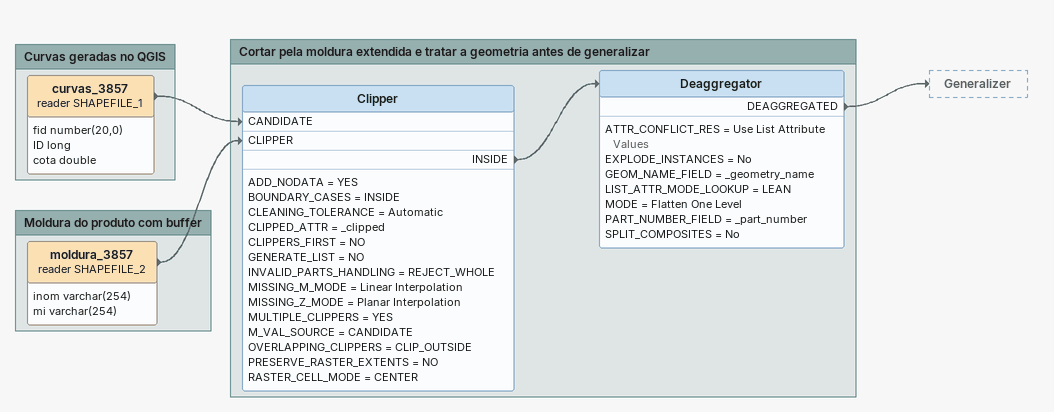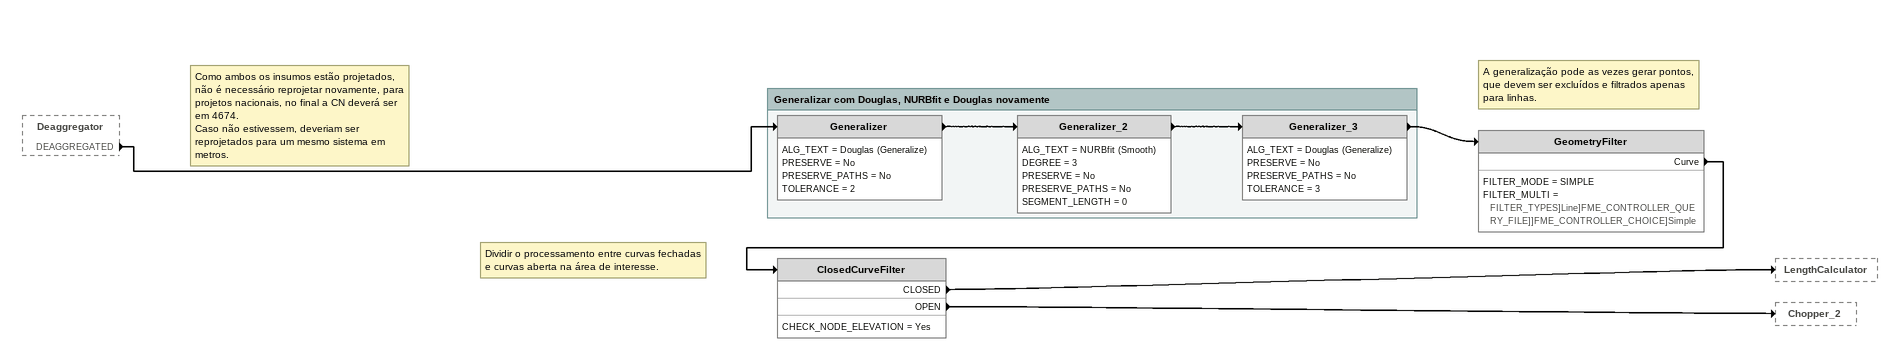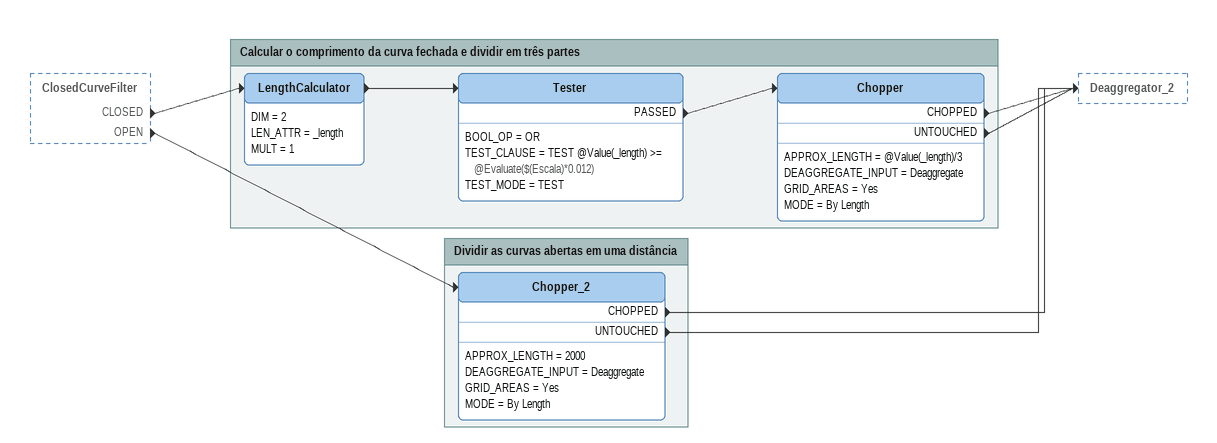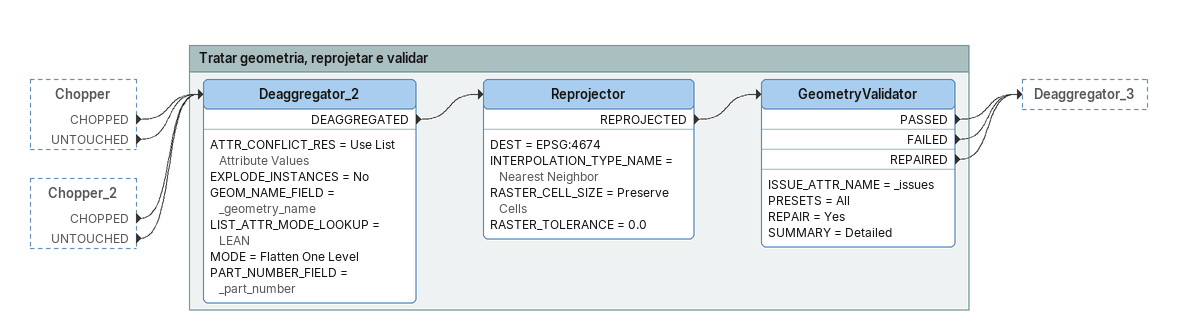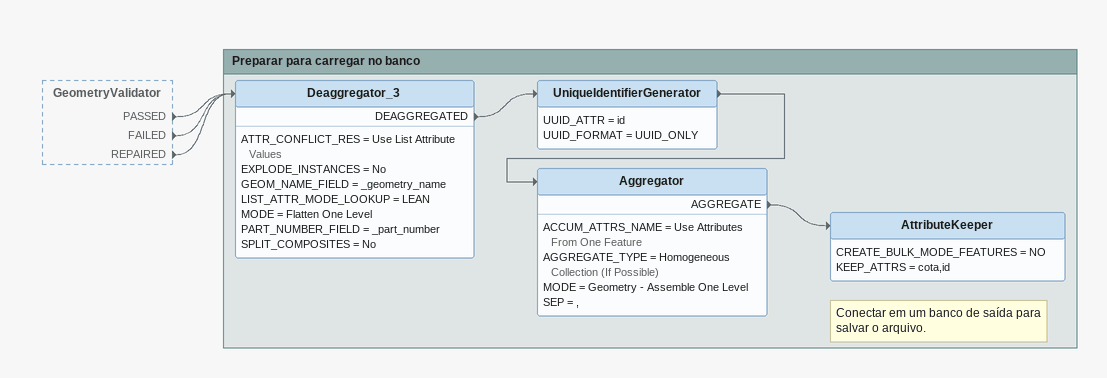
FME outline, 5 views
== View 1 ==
Bookmark: Curvas geradas no QGIS
curvas_3857 (reader SHAPEFILE_1)
    attributes: fid number(20,0), ID long, cota double
    -> Clipper [CANDIDATE]

Bookmark: Moldura do produto com buffer
moldura_3857 (reader SHAPEFILE_2)
    attributes: inom varchar(254), mi varchar(254)
    -> Clipper [CLIPPER]

Bookmark: Cortar pela moldura extendida e tratar a geometria antes de generalizar
Clipper
    ADD_NODATA = YES
    BOUNDARY_CASES = INSIDE
    CLEANING_TOLERANCE = Automatic
    CLIPPED_ATTR = _clipped
    CLIPPERS_FIRST = NO
    GENERATE_LIST = NO
    INVALID_PARTS_HANDLING = REJECT_WHOLE
    MISSING_M_MODE = Linear Interpolation
    MISSING_Z_MODE = Planar Interpolation
    MULTIPLE_CLIPPERS = YES
    M_VAL_SOURCE = CANDIDATE
    OVERLAPPING_CLIPPERS = CLIP_OUTSIDE
    PRESERVE_RASTER_EXTENTS = NO
    RASTER_CELL_MODE = CENTER
    INSIDE -> Deaggregator
Deaggregator
    ATTR_CONFLICT_RES = Use List Attribute Values
    EXPLODE_INSTANCES = No
    GEOM_NAME_FIELD = _geometry_name
    LIST_ATTR_MODE_LOOKUP = LEAN
    MODE = Flatten One Level
    PART_NUMBER_FIELD = _part_number
    SPLIT_COMPOSITES = No
    DEAGGREGATED -> Generalizer

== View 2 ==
Deaggregator [outside]
    DEAGGREGATED -> Generalizer
Note: A generalização pode as vezes gerar pontos, que devem ser excluídos e filtrados apenas para linhas.
GeometryFilter
    FILTER_MODE = SIMPLE
    FILTER_MULTI = FILTER_TYPES]Line]FME_CONTROLLER_QUERY_FILE]]FME_CONTROLLER_CHOICE]Simple
    Curve -> ClosedCurveFilter
Note: Como ambos os insumos estão projetados, não é necessário reprojetar novamente, para projetos nacionais, no final a CN deverá ser em 4674. / Caso não estivessem, deveriam ser reprojetados para um mesmo sistema em metros.
Note: Dividir o processamento entre curvas fechadas e curvas aberta na área de interesse.
ClosedCurveFilter
    CHECK_NODE_ELEVATION = Yes
    CLOSED -> LengthCalculator
    OPEN -> Chopper_2

Bookmark: Generalizar com Douglas, NURBfit e Douglas novamente
Generalizer
    ALG_TEXT = Douglas (Generalize)
    PRESERVE = No
    PRESERVE_PATHS = No
    TOLERANCE = 2
    -> Generalizer_2
Generalizer_2
    ALG_TEXT = NURBfit (Smooth)
    DEGREE = 3
    PRESERVE = No
    PRESERVE_PATHS = No
    SEGMENT_LENGTH = 0
    -> Generalizer_3
Generalizer_3
    ALG_TEXT = Douglas (Generalize)
    PRESERVE = No
    PRESERVE_PATHS = No
    TOLERANCE = 3
    -> GeometryFilter

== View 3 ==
ClosedCurveFilter [outside]
    CLOSED -> LengthCalculator
    OPEN -> Chopper_2

Bookmark: Calcular o comprimento da curva fechada e dividir em três partes
LengthCalculator
    DIM = 2
    LEN_ATTR = _length
    MULT = 1
    -> Tester
Tester
    BOOL_OP = OR
    TEST_CLAUSE = TEST @Value(_length) >= @Evaluate($(Escala)*0.012)
    TEST_MODE = TEST
    PASSED -> Chopper
Chopper
    APPROX_LENGTH = @Value(_length)/3
    DEAGGREGATE_INPUT = Deaggregate
    GRID_AREAS = Yes
    MODE = By Length
    CHOPPED -> Deaggregator_2
    UNTOUCHED -> Deaggregator_2

Bookmark: Dividir as curvas abertas em uma distância
Chopper_2
    APPROX_LENGTH = 2000
    DEAGGREGATE_INPUT = Deaggregate
    GRID_AREAS = Yes
    MODE = By Length
    CHOPPED -> Deaggregator_2
    UNTOUCHED -> Deaggregator_2

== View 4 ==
Chopper [outside]
    CHOPPED -> Deaggregator_2
    UNTOUCHED -> Deaggregator_2
Chopper_2 [outside]
    CHOPPED -> Deaggregator_2
    UNTOUCHED -> Deaggregator_2

Bookmark: Tratar geometria, reprojetar e validar
Deaggregator_2
    ATTR_CONFLICT_RES = Use List Attribute Values
    EXPLODE_INSTANCES = No
    GEOM_NAME_FIELD = _geometry_name
    LIST_ATTR_MODE_LOOKUP = LEAN
    MODE = Flatten One Level
    PART_NUMBER_FIELD = _part_number
    DEAGGREGATED -> Reprojector
Reprojector
    DEST = EPSG:4674
    INTERPOLATION_TYPE_NAME = Nearest Neighbor
    RASTER_CELL_SIZE = Preserve Cells
    RASTER_TOLERANCE = 0.0
    REPROJECTED -> GeometryValidator
GeometryValidator
    ISSUE_ATTR_NAME = _issues
    PRESETS = All
    REPAIR = Yes
    SUMMARY = Detailed
    PASSED -> Deaggregator_3
    FAILED -> Deaggregator_3
    REPAIRED -> Deaggregator_3

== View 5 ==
GeometryValidator [outside]
    PASSED -> Deaggregator_3
    FAILED -> Deaggregator_3
    REPAIRED -> Deaggregator_3

Bookmark: Preparar para carregar no banco
Deaggregator_3
    ATTR_CONFLICT_RES = Use List Attribute Values
    EXPLODE_INSTANCES = No
    GEOM_NAME_FIELD = _geometry_name
    LIST_ATTR_MODE_LOOKUP = LEAN
    MODE = Flatten One Level
    PART_NUMBER_FIELD = _part_number
    SPLIT_COMPOSITES = No
    DEAGGREGATED -> UniqueIdentifierGenerator
UniqueIdentifierGenerator
    UUID_ATTR = id
    UUID_FORMAT = UUID_ONLY
    -> Aggregator
Aggregator
    ACCUM_ATTRS_NAME = Use Attributes From One Feature
    AGGREGATE_TYPE = Homogeneous Collection (If Possible)
    MODE = Geometry - Assemble One Level
    SEP = ,
    AGGREGATE -> AttributeKeeper
Note: Conectar em um banco de saída para salvar o arquivo.
AttributeKeeper
    CREATE_BULK_MODE_FEATURES = NO
    KEEP_ATTRS = cota,id
